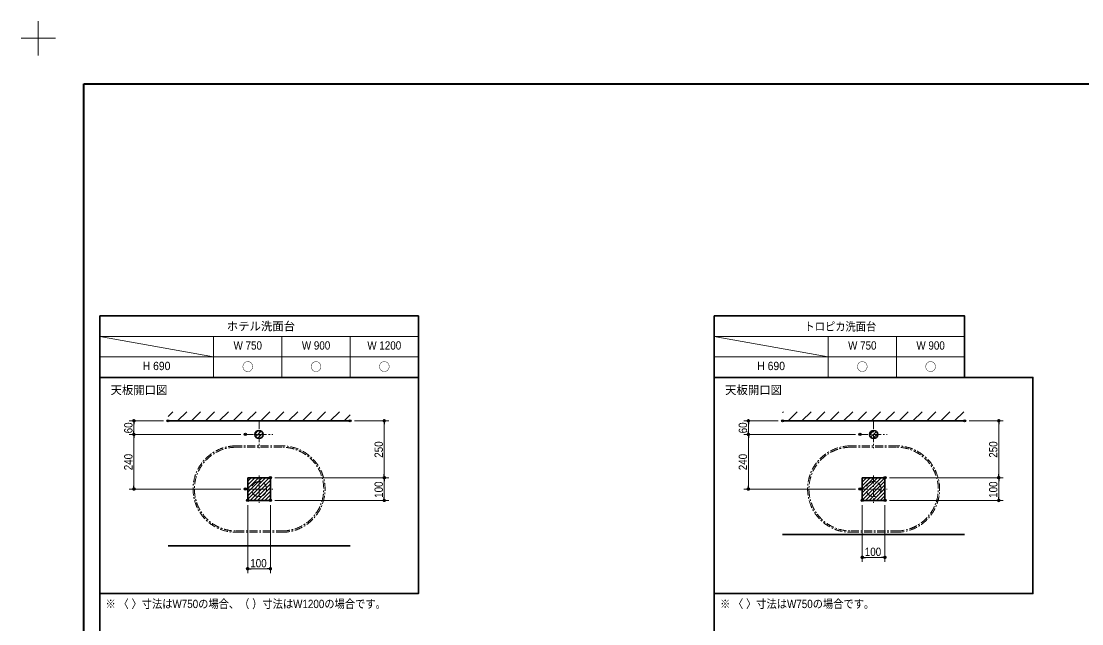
# Model space of a CAD drawing. Units: millimetres, scale not verified. Extents: x -6062 to 6062, y -3045 to 3045.
# Drawn here: x -6062 to -1403, y 397 to 3045 of the extents above; entities that cross this region are included whole.
import ezdxf
from ezdxf.enums import TextEntityAlignment as Align

# ---------------------------------------------------------------- set-up
doc = ezdxf.new("R2010")
doc.units = ezdxf.units.MM
doc.header["$LTSCALE"] = 20
doc.header["$PDMODE"] = 32
doc.header["$PDSIZE"] = 10
doc.linetypes.add('USER1', pattern=[2.91, 1.76, -0.4, 0.35, -0.4])
for name, color, linetype, lineweight in [('0-0_1図面枠', 7, 'Continuous', 20), ('0-2_2寸法-1', 7, 'Continuous', 15), ('0-3_0', 7, 'Continuous', 25), ('0-7_3一般', 7, 'Continuous', 15)]:
    doc.layers.add(name, color=color, linetype=linetype, lineweight=lineweight)
doc.layers.add('0-4_Defpoints', color=7, linetype='Continuous')
doc.styles.add('ＭＳ Ｐゴシック', font='')
doc.styles.get('ＭＳ Ｐゴシック').set_extended_font_data('MS PGothic')

# ---------------------------------------------------------------- blocks, each defined once
blk = doc.blocks.new('_Dot')
at = {"layer": '0-3_0'}
blk.add_line((-10, 0), (-20, 0), dxfattribs=at)
for points in [[(0, 0), (-10, 0), (-9.92, 1.25)], [(0, 0), (-9.92, -1.25), (-10, 0)], [(0, 0), (-9.92, 1.25), (-9.69, 2.49)], [(0, 0), (-9.69, -2.49), (-9.92, -1.25)], [(0, 0), (-9.69, 2.49), (-9.3, 3.68)], [(0, 0), (-9.3, -3.68), (-9.69, -2.49)], [(0, 0), (-9.3, 3.68), (-8.76, 4.82)], [(0, 0), (-8.76, -4.82), (-9.3, -3.68)], [(0, 0), (-8.76, 4.82), (-8.09, 5.88)], [(0, 0), (-8.09, -5.88), (-8.76, -4.82)], [(0, 0), (-8.09, 5.88), (-7.29, 6.85)], [(0, 0), (-7.29, -6.85), (-8.09, -5.88)], [(0, 0), (-7.29, 6.85), (-6.37, 7.71)], [(0, 0), (-6.37, -7.71), (-7.29, -6.85)], [(0, 0), (-6.37, 7.71), (-5.36, 8.44)], [(0, 0), (-5.36, -8.44), (-6.37, -7.71)], [(0, 0), (-5.36, 8.44), (-4.26, 9.05)], [(0, 0), (-4.26, -9.05), (-5.36, -8.44)], [(0, 0), (-4.26, 9.05), (-3.09, 9.51)], [(0, 0), (-3.09, -9.51), (-4.26, -9.05)], [(0, 0), (-3.09, 9.51), (-1.87, 9.82)], [(0, 0), (-1.87, -9.82), (-3.09, -9.51)], [(0, 0), (-1.87, 9.82), (-0.63, 9.98)], [(0, 0), (-0.63, -9.98), (-1.87, -9.82)], [(0, 0), (-0.63, 9.98), (0.63, 9.98)], [(0, 0), (0.63, -9.98), (-0.63, -9.98)], [(0, 0), (0.63, 9.98), (1.87, 9.82)], [(0, 0), (1.87, 9.82), (3.09, 9.51)], [(0, 0), (3.09, 9.51), (4.26, 9.05)], [(0, 0), (4.26, 9.05), (5.36, 8.44)], [(0, 0), (5.36, 8.44), (6.37, 7.71)], [(0, 0), (6.37, 7.71), (7.29, 6.85)], [(0, 0), (7.29, 6.85), (8.09, 5.88)], [(0, 0), (8.09, 5.88), (8.76, 4.82)], [(0, 0), (8.76, 4.82), (9.3, 3.68)], [(0, 0), (9.3, 3.68), (9.69, 2.49)], [(0, 0), (9.69, 2.49), (9.92, 1.25)], [(0, 0), (9.92, 1.25), (10, 0)], [(0, 0), (1.87, -9.82), (0.63, -9.98)], [(0, 0), (3.09, -9.51), (1.87, -9.82)], [(0, 0), (4.26, -9.05), (3.09, -9.51)], [(0, 0), (5.36, -8.44), (4.26, -9.05)], [(0, 0), (6.37, -7.71), (5.36, -8.44)], [(0, 0), (7.29, -6.85), (6.37, -7.71)], [(0, 0), (8.09, -5.88), (7.29, -6.85)], [(0, 0), (8.76, -4.82), (8.09, -5.88)], [(0, 0), (9.3, -3.68), (8.76, -4.82)], [(0, 0), (9.69, -2.49), (9.3, -3.68)], [(0, 0), (9.92, -1.25), (9.69, -2.49)], [(0, 0), (10, 0), (9.92, -1.25)]]:
    blk.add_solid(points, dxfattribs=at)
blk = doc.blocks.new('グループ')
at = {"layer": '0-0_1図面枠', "lineweight": 15}
for p, q in [((-84000, 57900), (-84000, 60900)), ((-85500, 59400), (-82500, 59400))]:
    blk.add_line(p, q, dxfattribs=at)
blk = doc.blocks.new('グループ-2')
at = {"layer": '0-0_1図面枠', "lineweight": 35}
blk.add_lwpolyline([(-80000, 55400), (80000, 55400), (80000, -55400), (-80000, -55400)], close=True, dxfattribs=at)

msp = doc.modelspace()

# ---------------------------------------------------------------- linework, layer by layer
at = {"layer": '0-0_1図面枠', "lineweight": 30}
for p, q in [((-5717.5, 1750), (-5717.5, -2420)), ((-3017.5, 1750), (-3017.5, -2420))]:
    msp.add_line(p, q, dxfattribs=at)
at = {"layer": '0-0_1図面枠', "lineweight": 15}
for p, q in [((-4317.5, 1660), (-5717.5, 1660)), ((-5717.5, 1660), (-5217.5, 1570)), ((-5217.5, 1480), (-5217.5, 1660)), ((-4917.5, 1480), (-4917.5, 1660)), ((-4617.5, 1480), (-4617.5, 1660)), ((-1917.5, 1660), (-3017.5, 1660)), ((-3017.5, 1660), (-2517.5, 1570)), ((-2517.5, 1480), (-2517.5, 1660)), ((-2217.5, 1480), (-2217.5, 1660)), ((-5717.5, 1570), (-4317.5, 1570)), ((-3017.5, 1570), (-1917.5, 1570))]:
    msp.add_line(p, q, dxfattribs=at)
at = {"layer": '0-0_1図面枠', "lineweight": 30}
for points in [[(-5717.5, 1750), (-4317.5, 1750), (-4317.5, 1480), (-5717.5, 1480)], [(-3017.5, 1750), (-1917.5, 1750), (-1917.5, 1480), (-3017.5, 1480)], [(-5717.5, 1480), (-4317.5, 1480), (-4317.5, 530), (-5717.5, 530)], [(-3017.5, 1480), (-1617.5, 1480), (-1617.5, 530), (-3017.5, 530)]]:
    msp.add_lwpolyline(points, close=True, dxfattribs=at)
at = {"layer": '0-2_2寸法-1'}
for p, q in [((-5437.5, 1289), (-5587.5, 1289)), ((-5567.5, 1244.01), (-5567.5, 1273.99)), ((-4597.5, 1289), (-4447.5, 1289)), ((-4467.5, 1273.99), (-4467.5, 1054.01)), ((-2737.5, 1289), (-2887.5, 1289)), ((-2867.5, 1244.01), (-2867.5, 1273.99)), ((-1897.5, 1289), (-1747.5, 1289)), ((-1767.5, 1273.99), (-1767.5, 1054.01)), ((-5097.5, 1229), (-5587.5, 1229)), ((-5097.5, 1229), (-5587.5, 1229)), ((-5567.5, 1213.99), (-5567.5, 1004.01)), ((-2397.5, 1229), (-2887.5, 1229)), ((-2397.5, 1229), (-2887.5, 1229)), ((-2867.5, 1213.99), (-2867.5, 1004.01)), ((-4947.5, 1039), (-4447.5, 1039)), ((-4947.5, 1039), (-4447.5, 1039)), ((-2247.5, 1039), (-1747.5, 1039)), ((-2247.5, 1039), (-1747.5, 1039)), ((-5097.5, 989), (-5587.5, 989)), ((-4467.5, 954.01), (-4467.5, 1023.99)), ((-2397.5, 989), (-2887.5, 989)), ((-1767.5, 954.01), (-1767.5, 1023.99)), ((-4947.5, 939), (-4447.5, 939)), ((-2247.5, 939), (-1747.5, 939)), ((-5067.5, 919), (-5067.5, 619)), ((-4967.5, 919), (-4967.5, 619)), ((-2367.5, 919), (-2367.5, 669)), ((-2267.5, 919), (-2267.5, 669)), ((-2282.51, 689), (-2352.49, 689)), ((-4982.51, 639), (-5052.49, 639))]:
    msp.add_line(p, q, dxfattribs=at)
at = {"layer": '0-4_Defpoints'}
for p in [(-5567.5, 1289), (-5417.5, 1289), (-4617.5, 1289), (-2867.5, 1289), (-2717.5, 1289), (-1917.5, 1289), (-5077.5, 1229), (-2377.5, 1229), (-4967.5, 1039), (-4467.5, 1039), (-2267.5, 1039), (-1767.5, 1039), (-5567.5, 989), (-5077.5, 989), (-2867.5, 989), (-2377.5, 989), (-5067.5, 939), (-4967.5, 939), (-2367.5, 939), (-2267.5, 939), (-2367.5, 689), (-5067.5, 639)]:
    msp.add_point(p, dxfattribs=at)
at = {"layer": '0-7_3一般'}
for p, q in [((-5417.5, 1307.76), (-5396.26, 1329)), ((-5375.3, 1289), (-5335.3, 1329)), ((-5314.34, 1289), (-5274.34, 1329)), ((-5253.38, 1289), (-5213.38, 1329)), ((-5192.42, 1289), (-5152.42, 1329)), ((-5131.46, 1289), (-5091.46, 1329)), ((-5070.5, 1289), (-5030.5, 1329)), ((-5009.54, 1289), (-4969.54, 1329)), ((-4948.58, 1289), (-4908.58, 1329)), ((-4887.62, 1289), (-4847.62, 1329)), ((-4826.66, 1289), (-4786.66, 1329)), ((-4765.7, 1289), (-4725.7, 1329)), ((-4704.74, 1289), (-4664.74, 1329)), ((-4643.78, 1289), (-4617.5, 1315.28)), ((-2717.5, 1325.52), (-2714.02, 1329)), ((-2693.06, 1289), (-2653.06, 1329)), ((-2632.1, 1289), (-2592.1, 1329)), ((-2571.14, 1289), (-2531.14, 1329)), ((-2510.18, 1289), (-2470.18, 1329)), ((-2449.22, 1289), (-2409.22, 1329)), ((-2388.26, 1289), (-2348.26, 1329)), ((-2327.3, 1289), (-2287.3, 1329)), ((-2266.34, 1289), (-2226.34, 1329)), ((-2205.38, 1289), (-2165.38, 1329)), ((-2144.42, 1289), (-2104.42, 1329)), ((-2083.46, 1289), (-2043.46, 1329)), ((-2022.5, 1289), (-1982.5, 1329)), ((-1961.54, 1289), (-1921.54, 1329)), ((-5035.09, 1232.41), (-5020.88, 1246.62)), ((-5032.42, 1219.08), (-5007.55, 1243.95)), ((-5023.47, 1212.03), (-5000.57, 1234.93)), ((-2335.42, 1228.08), (-2316.54, 1246.96)), ((-2335.42, 1228.08), (-2316.54, 1246.96)), ((-2330.66, 1216.84), (-2305.33, 1242.17)), ((-2330.66, 1216.84), (-2305.33, 1242.17)), ((-2320.27, 1211.23), (-2299.76, 1231.74)), ((-2320.27, 1211.23), (-2299.76, 1231.74)), ((-5067.5, 1024), (-5052.5, 1039)), ((-5067.5, 1008), (-5036.5, 1039)), ((-5067.5, 992), (-5020.5, 1039)), ((-5067.5, 976), (-5004.5, 1039)), ((-5067.5, 960), (-4988.5, 1039)), ((-5067.5, 944), (-4972.5, 1039)), ((-5056.5, 939), (-4967.5, 1028)), ((-2367.5, 1036), (-2364.5, 1039)), ((-2367.5, 1020), (-2348.5, 1039)), ((-2367.5, 1004), (-2332.5, 1039)), ((-2367.5, 988), (-2316.5, 1039)), ((-2367.5, 972), (-2300.5, 1039)), ((-2367.5, 956), (-2284.5, 1039)), ((-2367.5, 940), (-2268.5, 1039)), ((-5040.5, 939), (-4967.5, 1012)), ((-5024.5, 939), (-4967.5, 996)), ((-5008.5, 939), (-4967.5, 980)), ((-2352.5, 939), (-2267.5, 1024)), ((-2336.5, 939), (-2267.5, 1008)), ((-2320.5, 939), (-2267.5, 992)), ((-4992.5, 939), (-4967.5, 964)), ((-4976.5, 939), (-4967.5, 948)), ((-2304.5, 939), (-2267.5, 976)), ((-2288.5, 939), (-2267.5, 960)), ((-2272.5, 939), (-2267.5, 944))]:
    msp.add_line(p, q, dxfattribs=at)
at = {"layer": '0-7_3一般', "lineweight": 30}
for p, q in [((-5417.5, 1289), (-4617.5, 1289)), ((-2717.5, 1289), (-1917.5, 1289)), ((-2717.5, 789), (-1917.5, 789)), ((-5417.5, 739), (-4617.5, 739))]:
    msp.add_line(p, q, dxfattribs=at)
at = {"layer": '0-7_3一般', "linetype": 'USER1'}
for p, q in [((-5017.5, 1289), (-5017.5, 1169)), ((-2317.5, 1289), (-2317.5, 1169)), ((-2317.5, 1289), (-2317.5, 1169)), ((-5077.5, 1229), (-4957.5, 1229)), ((-2377.5, 1229), (-2257.5, 1229)), ((-2377.5, 1229), (-2257.5, 1229)), ((-4917.5, 1179), (-5117.5, 1179)), ((-4917.5, 1173), (-5117.5, 1173)), ((-2217.5, 1179), (-2417.5, 1179)), ((-2217.5, 1173), (-2417.5, 1173)), ((-5017.5, 1049), (-5017.5, 929)), ((-2317.5, 1049), (-2317.5, 929)), ((-5077.5, 989), (-4957.5, 989)), ((-2377.5, 989), (-2257.5, 989)), ((-5117.5, 805), (-4917.5, 805)), ((-5117.5, 799), (-4917.5, 799)), ((-2417.5, 805), (-2217.5, 805)), ((-2417.5, 799), (-2217.5, 799))]:
    msp.add_line(p, q, dxfattribs=at)
at = {"layer": '0-7_3一般', "lineweight": 30}
for points in [[(-5067.5, 1039), (-4967.5, 1039), (-4967.5, 939), (-5067.5, 939)], [(-2367.5, 1039), (-2267.5, 1039), (-2267.5, 939), (-2367.5, 939)]]:
    msp.add_lwpolyline(points, close=True, dxfattribs=at)
for centre in [(-5017.5, 1229), (-2317.5, 1229), (-2317.5, 1229)]:
    msp.add_circle(centre, 18, dxfattribs=at)
at = {"layer": '0-7_3一般', "linetype": 'USER1'}
for centre in [(-5017.5, 989), (-2317.5, 989)]:
    msp.add_circle(centre, 33, dxfattribs=at)
for centre, radius, start, end in [((-5117.5, 989), 190, 90, 270), ((-5117.5, 989), 184, 90, 270), ((-4917.5, 989), 190, 270, 90), ((-4917.5, 989), 184, 270, 90), ((-2417.5, 989), 190, 90, 270), ((-2417.5, 989), 184, 90, 270), ((-2217.5, 989), 190, 270, 90), ((-2217.5, 989), 184, 270, 90)]:
    msp.add_arc(centre, radius, start, end, dxfattribs=at)

# ---------------------------------------------------------------- block references
at = {"layer": '0-0_1図面枠', "xscale": 0.05, "yscale": 0.05}
msp.add_blockref('グループ-2', (-1787.5, 0), dxfattribs=at)
at = {"layer": '0-2_2寸法-1', "xscale": 0.7503418, "yscale": 0.7503418}
for p, rotation in [((-5567.5, 1289), 90), ((-4467.5, 1289), 90), ((-2867.5, 1289), 90), ((-1767.5, 1289), 90), ((-5567.5, 1229), 270), ((-5567.5, 1229), 90), ((-2867.5, 1229), 270), ((-2867.5, 1229), 90), ((-4467.5, 1039), 270), ((-4467.5, 1039), 90), ((-1767.5, 1039), 270), ((-1767.5, 1039), 90), ((-5567.5, 989), 270), ((-2867.5, 989), 270), ((-4467.5, 939), 270), ((-1767.5, 939), 270), ((-2367.5, 689), 180), ((-5067.5, 639), 180)]:
    msp.add_blockref('_Dot', p, dxfattribs=dict(at, rotation=rotation))
for p in [(-2267.5, 689), (-4967.5, 639)]:
    msp.add_blockref('_Dot', p, dxfattribs=at)
at = {"layer": '0-4_Defpoints', "xscale": 0.05, "yscale": 0.05}
msp.add_blockref('グループ', (-1787.5, 0), dxfattribs=at)

# ---------------------------------------------------------------- texts
at = {"layer": '0-0_1図面枠', "style": 'ＭＳ Ｐゴシック'}
for s, height, p in [('ホテル洗面台', 36.69, (-5159.45, 1675.01)), ('○', 36.66, (-5092.09, 1496.74)), ('○', 36.66, (-4792.09, 1496.74)), ('○', 36.66, (-4492.09, 1496.74)), ('○', 36.66, (-2392.09, 1496.74)), ('○', 36.66, (-2092.09, 1496.74)), ('天板開口図', 36.66, (-5670, 1394.84)), ('天板開口図', 36.66, (-2970, 1394.84))]:
    msp.add_text(s, height=height, dxfattribs=at).set_placement(p, align=Align.BOTTOM_LEFT)
for s, height, width, p in [('トロピカ洗面台', 36.69, 0.9, (-2621.09, 1673.86)), ('W 750', 36.66, 0.9, (-5129.45, 1590.79)), ('W 900', 36.66, 0.9, (-4829.45, 1590.79)), ('W 1200', 36.69, 0.9, (-4541.75, 1590.79)), ('W 750', 36.66, 0.9, (-2429.45, 1590.79)), ('W 900', 36.66, 0.9, (-2129.45, 1590.79)), ('H 690', 36.66, 0.95, (-5528.49, 1500.79)), ('H 690', 36.66, 0.95, (-2828.49, 1500.79)), ('※ 〈 〉寸法はW750の場合、（ ）寸法はW1200の場合です。', 36.69, 0.9, (-5692.1, 455.01)), ('※ 〈 〉寸法はW750の場合です。', 36.69, 0.9, (-2992.1, 455.01))]:
    msp.add_text(s, height=height, dxfattribs=dict(at, width=width)).set_placement(p, align=Align.BOTTOM_LEFT)
at = {"layer": '0-2_2寸法-1', "style": 'ＭＳ Ｐゴシック', "width": 0.9}
for s, p in [('60', (-5562.54, 1233.92)), ('60', (-2862.54, 1233.92)), ('250', (-4462.54, 1126.72)), ('250', (-1762.54, 1126.72)), ('240', (-5562.54, 1071.72)), ('240', (-2862.54, 1071.72)), ('100', (-4462.54, 950.39)), ('100', (-1762.54, 950.39))]:
    msp.add_text(s, height=36.66, rotation=90, dxfattribs=at).set_placement(p, align=Align.BOTTOM_LEFT)
for p in [(-2356.11, 684.04), (-5056.11, 634.04)]:
    msp.add_text('100', height=36.66, dxfattribs=at).set_placement(p, align=Align.BOTTOM_LEFT)

doc.saveas('drawing.dxf')
